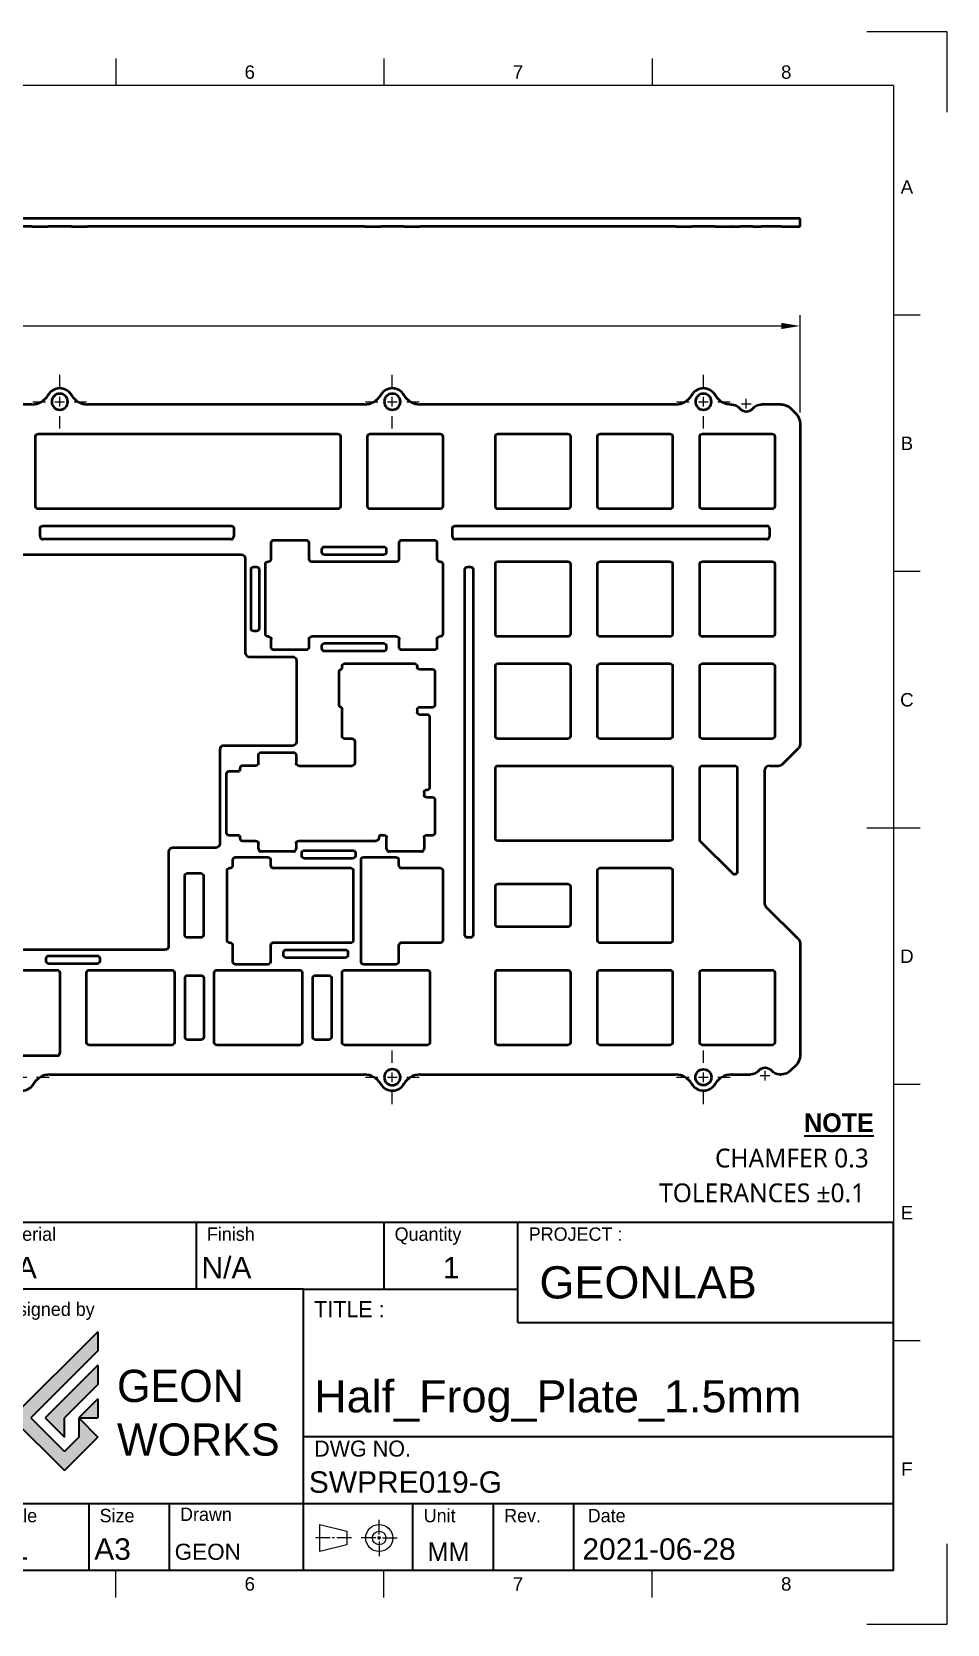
# Model space of a CAD drawing. Header units: millimetres. Extents: x 0 to 420, y 0 to 297.
# Drawn here: x 249.4 to 420, y 0 to 297 of the extents above; entities that cross this region are included whole.
import ezdxf
from ezdxf.enums import TextEntityAlignment as Align

# ---------------------------------------------------------------- set-up
doc = ezdxf.new("R2010")
doc.units = ezdxf.units.MM
doc.header["$LTSCALE"] = 0.75
doc.linetypes.add('CENTER2', pattern=[28.575, 19.05, -3.175, 3.175, -3.175])
for name, color, linetype, lineweight in [('Border', 7, 'Continuous', 25), ('Center Lines', 7, 'CENTER2', 25), ('Dimensions', 7, 'Continuous', 25), ('TitleBlock', 7, 'Continuous', 35), ('Visible', 7, 'Continuous', 50)]:
    doc.layers.add(name, color=color, linetype=linetype, lineweight=lineweight)
doc.layers.add('SLD-0', color=7, linetype='Continuous')
doc.styles.add('FusionTitle', font='arial.ttf')
doc.styles.add('MtXpl___1', font='')
doc.styles.add('MtXpl_Century_Gothic', font='GOTHIC.TTF')
doc.styles.add('MtXpl_OCR-A_BT', font='')
doc.styles.add('MtXpl_OCR-A_BT_1', font='')
doc.styles.get("Standard").update_dxf_attribs({"font": 'arial.ttf'})
doc.styles.get('MtXpl___1').set_extended_font_data('Malgun Gothic')
doc.styles.get('MtXpl_OCR-A_BT').set_extended_font_data('OCR-A BT')
doc.styles.get('MtXpl_OCR-A_BT_1').set_extended_font_data('OCR-A BT', bold=True)
doc.dimstyles.new('ISO-25', dxfattribs={"dimtxt": 3.5, "dimasz": 3.5, "dimexe": 2, "dimexo": 2, "dimgap": 1.5, "dimtad": 1, "dimdsep": 46, "dimtxsty": 'Standard', "dimcen": 0, "dimclrd": 256, "dimclre": 256, "dimclrt": 256, "dimazin": 2, "dimtp": 0.1, "dimtm": 0.1, "dimtfac": 0.714, "dimtmove": 0, "dimatfit": 3, "dimfxl": 1, "dimarcsym": 0})

# ---------------------------------------------------------------- blocks, each defined once
blk = doc.blocks.new('ISO_A3_SHEET')
at = {"layer": 'Border'}
for p, q in [((265, 292), (265, 287)), ((315, 292), (315, 287)), ((365, 292), (365, 287)), ((410, 287), (20, 287)), ((410, 287), (410, 10)), ((415, 244.16666), (410, 244.16666)), ((415, 196.33333), (410, 196.33333)), ((415, 148.5), (405, 148.5)), ((415, 100.66667), (410, 100.66667)), ((415, 52.83334), (410, 52.83334)), ((20, 10), (410, 10)), ((265, 5), (265, 10)), ((315, 5), (315, 10)), ((365, 5), (365, 10))]:
    blk.add_line(p, q, dxfattribs=at)
at = {"layer": 'Defpoints'}
for p, q in [((420, 297), (405, 297)), ((420, 282), (420, 297)), ((420, 0), (420, 15)), ((405, 0), (420, 0))]:
    blk.add_line(p, q, dxfattribs=at)
at = {"layer": 'Border', "style": 'FusionTitle'}
for s, p in [('6', (290, 289.5)), ('7', (340, 289.5)), ('8', (390, 289.5)), ('A', (412.5, 268.08333)), ('B', (412.5, 220.25)), ('C', (412.5, 172.41667)), ('D', (412.5, 124.58334)), ('E', (412.5, 76.75001)), ('F', (412.5, 28.91668)), ('6', (290, 7.5)), ('7', (340, 7.5)), ('8', (390, 7.5))]:
    blk.add_text(s, height=2.5, dxfattribs=at).set_placement(p, align=Align.MIDDLE)
blk = doc.blocks.new('TITLEGW')
h = blk.add_hatch(color=256)
h.dxf.hatch_style = 1
h.paths.add_polyline_path([(-148.32, 40.97), (-148.32, 44.55), (-164.4, 28.46), (-154.57, 18.63), (-148.32, 24.89), (-151.89, 28.46), (-151.89, 24.89), (-154.57, 22.21), (-160.83, 28.46)])
h.paths.add_polyline_path([(-148.32, 34.72), (-148.32, 38.29), (-158.15, 28.46), (-154.57, 24.89), (-154.57, 28.46)], flags=17)
h.paths.add_polyline_path([(-148.32, 32.04), (-151.89, 28.46), (-148.32, 28.46)], flags=16)
for p, q in [((-170, 0), (-170, 65)), ((-170, 65), (0, 65)), ((-130, 65), (-130, 52.5)), ((-95, 65), (-95, 52.5)), ((-70, 46.25), (-70, 65)), ((0, 0), (0, 65)), ((-110, 52.5), (-170, 52.5)), ((-110, 0), (-110, 52.5)), ((-110, 52.5), (-70, 52.5)), ((-70, 46.25), (0, 46.25)), ((-148.32, 44.55), (-164.4, 28.46)), ((-148.32, 44.55), (-148.32, 40.97)), ((-148.32, 40.97), (-160.83, 28.46)), ((-148.32, 38.29), (-158.15, 28.46)), ((-148.32, 38.29), (-148.32, 34.72)), ((-148.32, 34.72), (-154.57, 28.46)), ((-148.32, 32.04), (-151.89, 28.46)), ((-148.32, 32.04), (-148.32, 28.46)), ((-164.4, 28.46), (-154.57, 18.63)), ((-160.83, 28.46), (-154.57, 22.21)), ((-158.15, 28.46), (-154.57, 24.89)), ((-154.57, 24.89), (-154.57, 28.46)), ((-151.89, 28.46), (-148.32, 24.89)), ((-151.89, 28.46), (-151.89, 24.89)), ((-151.89, 28.46), (-148.32, 28.46)), ((-148.32, 24.89), (-154.57, 18.63)), ((-151.89, 24.89), (-154.57, 22.21)), ((-110, 25), (0, 25)), ((-170, 12.5), (0, 12.5)), ((-150, 12.5), (-150, 0)), ((-135, 12.5), (-135, 0)), ((-89.58, 0), (-89.58, 12.5)), ((-74.58, 0), (-74.58, 12.5)), ((-59.58, 0), (-59.58, 12.5)), ((-95.57, 6.07), (-96.17, 6.07)), ((-95.87, 5.77), (-95.87, 6.37)), ((0, 0), (-170, 0))]:
    blk.add_line(p, q)
at = {"layer": 'SLD-0'}
for p, q in [((-95.87, 6.7), (-95.87, 9.44)), ((-105.04, 6.07), (-107.77, 6.07)), ((-106.93, 3.55), (-106.93, 8.59)), ((-106.93, 8.59), (-101.89, 7.33)), ((-104.2, 6.07), (-104.62, 6.07)), ((-101.05, 6.07), (-103.78, 6.07)), ((-101.89, 7.33), (-101.89, 4.81)), ((-96.5, 6.07), (-99.24, 6.07)), ((-95.24, 6.07), (-92.51, 6.07)), ((-95.24, 6.07), (-92.51, 6.07)), ((-101.89, 4.81), (-106.93, 3.55)), ((-95.87, 5.44), (-95.87, 2.71))]:
    blk.add_line(p, q, dxfattribs=at)
for radius in [2.52, 1.26]:
    blk.add_circle((-95.87, 6.07), radius, dxfattribs=at)
for s, height, style, p in [('%%UNOTE', 3.5, 'MtXpl_OCR-A_BT_1', (-16.67, 81.78)), ('CHAMFER 0.3', 3.5, 'MtXpl___1', (-33.28, 75.19)), ('TOLERANCES ±0.1', 3.5, 'MtXpl___1', (-43.68, 68.7)), ('Material', 2.5, 'MtXpl_OCR-A_BT', (-168, 61.5)), ('Finish', 2.5, 'MtXpl_OCR-A_BT', (-128, 61.5)), ('Quantity', 2.5, 'MtXpl_OCR-A_BT', (-93, 61.5)), ('PROJECT :', 2.5, 'MtXpl_OCR-A_BT', (-68, 61.5)), ('Designed by', 2.5, 'MtXpl_OCR-A_BT', (-167.5, 47.5)), ('TITLE :', 3, 'MtXpl_OCR-A_BT', (-108, 47.25)), ('DWG NO.', 3, 'MtXpl_OCR-A_BT', (-108, 21.25)), ('Scale', 2.5, 'MtXpl_OCR-A_BT', (-168, 9)), ('Size', 2.5, 'MtXpl_OCR-A_BT', (-148, 9)), ('Drawn', 2.5, 'MtXpl_OCR-A_BT', (-133, 9.25)), ('Unit', 2.5, 'MtXpl_OCR-A_BT', (-87.58, 9)), ('Rev.', 2.5, 'MtXpl_OCR-A_BT', (-72.58, 9)), ('Date', 2.5, 'MtXpl_OCR-A_BT', (-57, 9)), ('MM', 3.5, 'MtXpl_Century_Gothic', (-86.85, 1.75))]:
    blk.add_text(s, height=height, dxfattribs=dict(style=style)).set_placement(p)
at = {"insert": (-144.75, 37.44), "char_height": 6, "attachment_point": 1}
blk.add_mtext_dynamic_manual_height_columns('{\\fa Astro Space|b0|i0|c0|p2;GEON^JWORKS}', width=29.3157, gutter_width=12.5, heights=[0], dxfattribs=at)
for tag, p, height in [("MAT'L", (-169, 54.5), 4), ('FINISH', (-129, 54.5), 4), ('QUANTITY', (-84, 54.5), 4), ('PROJECT', (-66, 50.75), 6), ('TITLE_1', (-108, 29.5), 6), ('DWG_NO', (-109, 14.5), 4), ('SCALE', (-169, 2), 4), ('SIZE', (-149, 2), 4), ('CREATED_DATE', (-58, 2), 4), ('DRAWN', (-134, 2), 3)]:
    blk.add_attdef(tag, p, '', height=height)
blk = doc.blocks.new('*U10')
at = {"layer": 'Center Lines', "color": 0, "ltscale": 0.75, "transparency": 16777216}
for p, q in [((0, 2.678906), (0, 5)), ((-5, 0), (-2.678906, 0)), ((2.678906, 0), (5, 0)), ((0, -5), (0, -2.678906))]:
    blk.add_line(p, q, dxfattribs=at)
at = {"layer": 'Center Lines', "color": 0, "linetype": 'Continuous', "ltscale": 0.75, "transparency": 16777216}
for p, q in [((-0.892969, 0), (0.892969, 0)), ((0, -0.892969), (0, 0.892969))]:
    blk.add_line(p, q, dxfattribs=at)
blk = doc.blocks.new('*U11')
at = {"layer": 'Center Lines', "color": 0, "ltscale": 0.75, "transparency": 16777216}
for p, q in [((0, 2.678906), (0, 5)), ((-5, 0), (-2.678906, 0)), ((2.678906, 0), (5, 0)), ((0, -5), (0, -2.678906))]:
    blk.add_line(p, q, dxfattribs=at)
at = {"layer": 'Center Lines', "color": 0, "linetype": 'Continuous', "ltscale": 0.75, "transparency": 16777216}
for p, q in [((-0.892969, 0), (0.892969, 0)), ((0, -0.892969), (0, 0.892969))]:
    blk.add_line(p, q, dxfattribs=at)
blk = doc.blocks.new('*U12')
at = {"layer": 'Center Lines', "color": 0, "ltscale": 0.75, "transparency": 16777216}
for p, q in [((0, 2.678906), (0, 5)), ((-5, 0), (-2.678906, 0)), ((2.678906, 0), (5, 0)), ((0, -5), (0, -2.678906))]:
    blk.add_line(p, q, dxfattribs=at)
at = {"layer": 'Center Lines', "color": 0, "linetype": 'Continuous', "ltscale": 0.75, "transparency": 16777216}
for p, q in [((-0.892969, 0), (0.892969, 0)), ((0, -0.892969), (0, 0.892969))]:
    blk.add_line(p, q, dxfattribs=at)
blk = doc.blocks.new('*U13')
at = {"layer": 'Center Lines', "color": 0, "linetype": 'Continuous', "ltscale": 0.75, "transparency": 16777216}
for p, q in [((-0.892969, 0), (0.892969, 0)), ((0, -0.892969), (0, 0.892969))]:
    blk.add_line(p, q, dxfattribs=at)
blk = doc.blocks.new('*U14')
at = {"layer": 'Center Lines', "color": 0, "ltscale": 0.75, "transparency": 16777216}
for p, q in [((0, 2.678906), (0, 5)), ((-5, 0), (-2.678906, 0)), ((2.678906, 0), (5, 0)), ((0, -5), (0, -2.678906))]:
    blk.add_line(p, q, dxfattribs=at)
at = {"layer": 'Center Lines', "color": 0, "linetype": 'Continuous', "ltscale": 0.75, "transparency": 16777216}
for p, q in [((-0.892969, 0), (0.892969, 0)), ((0, -0.892969), (0, 0.892969))]:
    blk.add_line(p, q, dxfattribs=at)
blk = doc.blocks.new('*U15')
at = {"layer": 'Center Lines', "color": 0, "linetype": 'Continuous', "ltscale": 0.75, "transparency": 16777216}
for p, q in [((-0.892969, 0), (0.892969, 0)), ((0, -0.892969), (0, 0.892969))]:
    blk.add_line(p, q, dxfattribs=at)
blk = doc.blocks.new('*U16')
at = {"layer": 'Center Lines', "color": 0, "ltscale": 0.75, "transparency": 16777216}
for p, q in [((0, 2.678906), (0, 5)), ((-5, 0), (-2.678906, 0)), ((2.678906, 0), (5, 0)), ((0, -5), (0, -2.678906))]:
    blk.add_line(p, q, dxfattribs=at)
at = {"layer": 'Center Lines', "color": 0, "linetype": 'Continuous', "ltscale": 0.75, "transparency": 16777216}
for p, q in [((-0.892969, 0), (0.892969, 0)), ((0, -0.892969), (0, 0.892969))]:
    blk.add_line(p, q, dxfattribs=at)
blk = doc.blocks.new('*U17')
at = {"layer": 'Center Lines', "color": 0, "ltscale": 0.75, "transparency": 16777216}
for p, q in [((0, 2.678906), (0, 5)), ((-5, 0), (-2.678906, 0)), ((2.678906, 0), (5, 0)), ((0, -5), (0, -2.678906))]:
    blk.add_line(p, q, dxfattribs=at)
at = {"layer": 'Center Lines', "color": 0, "linetype": 'Continuous', "ltscale": 0.75, "transparency": 16777216}
for p, q in [((-0.892969, 0), (0.892969, 0)), ((0, -0.892969), (0, 0.892969))]:
    blk.add_line(p, q, dxfattribs=at)
blk = doc.blocks.new('*D31')
at = {"layer": 'Defpoints', "color": 0, "transparency": 16777216}
for p in [(392.571486, 242.146498), (40.571486, 223.976036), (392.571486, 223.976036)]:
    blk.add_point(p, dxfattribs=at)
at = {"layer": 'Dimensions', "lineweight": -2, "transparency": 16777216}
for p, q in [((40.571486, 225.976036), (40.571486, 244.146498)), ((392.571486, 225.976036), (392.571486, 244.146498)), ((44.071486, 242.146498), (389.071486, 242.146498))]:
    blk.add_line(p, q, dxfattribs=at)
at = {"layer": 'Dimensions', "transparency": 16777216}
for points in [[(44.071486, 242.729832), (44.071486, 241.563165), (40.571486, 242.146498)], [(389.071486, 242.729832), (389.071486, 241.563165), (392.571486, 242.146498)]]:
    blk.add_solid(points, dxfattribs=at)
at = {"layer": 'Dimensions', "transparency": 16777216, "insert": (216.571486, 245.434697), "char_height": 3.5, "attachment_point": 5}
blk.add_mtext('352', dxfattribs=at)

msp = doc.modelspace()

# ---------------------------------------------------------------- linework, layer by layer
at = {"layer": 'Visible', "extrusion": (-1e-16, -1, 2.966e-13)}
for p, q in [((249.375333, 262.207956, 62.49975), (219.338237, 262.207956, 62.49975)), ((311.375333, 262.207956, 62.49975), (259.767638, 262.207956, 62.49975)), ((369.375333, 262.207956, 62.49975), (321.767638, 262.207956, 62.49975)), ((379.784082, 262.207956, 62.49975), (379.767638, 262.207956, 62.49975)), ((389.035952, 262.207956, 62.49975), (385.338237, 262.207956, 62.49975)), ((391.839253, 262.207956, 60.731983), (390.803719, 262.207956, 61.767517)), ((392.571486, 260.697956, 58.964216), (392.571486, 262.207956, 58.964216)), ((249.375333, 260.697956, 62.49975), (219.338237, 260.697956, 62.49975)), ((311.375333, 260.697956, 62.49975), (259.767638, 260.697956, 62.49975)), ((369.375333, 260.697956, 62.49975), (321.767638, 260.697956, 62.49975)), ((379.784082, 260.697956, 62.49975), (379.767638, 260.697956, 62.49975)), ((389.035952, 260.697956, 62.49975), (385.338237, 260.697956, 62.49975)), ((390.803719, 260.697956, 61.767517), (391.839253, 260.697956, 60.731983))]:
    msp.add_line(p, q, dxfattribs=at)
at = {"layer": 'Visible'}
for p, q in [((249.375333, 227.51157, 0.755), (219.338237, 227.51157, 0.755)), ((311.375333, 227.51157, 0.755), (259.767638, 227.51157, 0.755)), ((369.375333, 227.51157, 0.755), (321.767638, 227.51157, 0.755)), ((379.784082, 227.51157, 0.755), (379.767638, 227.51157, 0.755)), ((389.035952, 227.51157, 0.755), (385.338237, 227.51157, 0.755)), ((390.803719, 226.779337, 0.755), (391.839253, 225.743803, 0.755)), ((392.571486, 223.976036, 0.755), (392.571486, 164.075783, 0.755)), ((250.052986, 208.51807, 0.755), (250.052986, 221.51807, 0.755)), ((250.552986, 222.01807, 0.755), (306.415486, 222.01807, 0.755)), ((306.915486, 221.51807, 0.755), (306.915486, 208.51807, 0.755)), ((311.965486, 208.51807, 0.755), (311.965486, 221.51807, 0.755)), ((312.465486, 222.01807, 0.755), (325.465486, 222.01807, 0.755)), ((325.965486, 221.51807, 0.755), (325.965486, 208.51807, 0.755)), ((335.777986, 208.51807, 0.755), (335.777986, 221.51807, 0.755)), ((336.277986, 222.01807, 0.755), (349.277986, 222.01807, 0.755)), ((349.777986, 221.51807, 0.755), (349.777986, 208.51807, 0.755)), ((354.827986, 208.51807, 0.755), (354.827986, 221.51807, 0.755)), ((355.327986, 222.01807, 0.755), (368.327986, 222.01807, 0.755)), ((368.827986, 221.51807, 0.755), (368.827986, 208.51807, 0.755)), ((373.877986, 208.51807, 0.755), (373.877986, 221.51807, 0.755)), ((374.377986, 222.01807, 0.755), (387.377986, 222.01807, 0.755)), ((387.877986, 221.51807, 0.755), (387.877986, 208.51807, 0.755)), ((306.415486, 208.01807, 0.755), (250.552986, 208.01807, 0.755)), ((325.465486, 208.01807, 0.755), (312.465486, 208.01807, 0.755)), ((349.277986, 208.01807, 0.755), (336.277986, 208.01807, 0.755)), ((368.327986, 208.01807, 0.755), (355.327986, 208.01807, 0.755)), ((387.377986, 208.01807, 0.755), (374.377986, 208.01807, 0.755)), ((250.902986, 202.86182, 0.755), (250.902986, 204.36182, 0.755)), ((251.402986, 204.86182, 0.755), (286.502986, 204.86182, 0.755)), ((286.502986, 202.36182, 0.755), (251.402986, 202.36182, 0.755)), ((287.002986, 204.36182, 0.755), (287.002986, 202.86182, 0.755)), ((294.502486, 202.20557, 0.755), (300.502486, 202.20557, 0.755)), ((318.378486, 202.20557, 0.755), (324.378486, 202.20557, 0.755)), ((327.777986, 202.86182, 0.755), (327.777986, 204.36182, 0.755)), ((328.277986, 204.86182, 0.755), (386.377986, 204.86182, 0.755)), ((386.377986, 202.36182, 0.755), (328.277986, 202.36182, 0.755)), ((386.877986, 204.36182, 0.755), (386.877986, 202.86182, 0.755)), ((63.765486, 199.50557, 0.755), (288.415486, 199.50557, 0.755)), ((294.002486, 198.70557, 0.755), (294.002486, 201.70557, 0.755)), ((301.002486, 201.70557, 0.755), (301.002486, 198.70557, 0.755)), ((303.440486, 199.95557, 0.755), (303.440486, 200.455668, 0.755)), ((314.940486, 199.45557, 0.755), (303.940486, 199.45557, 0.755)), ((303.94049, 200.955668, 0.755), (314.94049, 200.955581, 0.755)), ((315.440486, 200.455581, 0.755), (315.440486, 199.95557, 0.755)), ((317.878486, 198.70557, 0.755), (317.878486, 201.70557, 0.755)), ((324.878486, 201.70557, 0.755), (324.878486, 198.70557, 0.755)), ((289.165486, 198.75557, 0.755), (289.165486, 181.20557, 0.755)), ((290.240486, 185.70557, 0.755), (290.240486, 196.70557, 0.755)), ((290.740486, 197.20557, 0.755), (291.240486, 197.20557, 0.755)), ((291.740486, 196.70557, 0.755), (291.740486, 185.70557, 0.755)), ((292.915486, 184.70557, 0.755), (292.915486, 197.70557, 0.755)), ((293.415486, 198.20557, 0.755), (293.502486, 198.20557, 0.755)), ((301.502486, 198.20557, 0.755), (317.378486, 198.20557, 0.755)), ((325.378486, 198.20557, 0.755), (325.465486, 198.20557, 0.755)), ((325.965486, 197.70557, 0.755), (325.965486, 184.70557, 0.755)), ((330.115486, 128.55557, 0.755), (330.115486, 196.70557, 0.755)), ((330.615486, 197.20557, 0.755), (331.115486, 197.20557, 0.755)), ((331.615486, 196.70557, 0.755), (331.615486, 128.55557, 0.755)), ((335.777986, 184.70557, 0.755), (335.777986, 197.70557, 0.755)), ((336.277986, 198.20557, 0.755), (349.277986, 198.20557, 0.755)), ((349.777986, 197.70557, 0.755), (349.777986, 184.70557, 0.755)), ((354.827986, 184.70557, 0.755), (354.827986, 197.70557, 0.755)), ((355.327986, 198.20557, 0.755), (368.327986, 198.20557, 0.755)), ((368.827986, 197.70557, 0.755), (368.827986, 184.70557, 0.755)), ((373.877986, 184.70557, 0.755), (373.877986, 197.70557, 0.755)), ((374.377986, 198.20557, 0.755), (387.377986, 198.20557, 0.755)), ((387.877986, 197.70557, 0.755), (387.877986, 184.70557, 0.755)), ((291.240486, 185.20557, 0.755), (290.740486, 185.20557, 0.755)), ((293.502486, 184.20557, 0.755), (293.415486, 184.20557, 0.755)), ((317.378486, 184.20557, 0.755), (301.502486, 184.20557, 0.755)), ((325.465486, 184.20557, 0.755), (325.378486, 184.20557, 0.755)), ((349.277986, 184.20557, 0.755), (336.277986, 184.20557, 0.755)), ((368.327986, 184.20557, 0.755), (355.327986, 184.20557, 0.755)), ((387.377986, 184.20557, 0.755), (374.377986, 184.20557, 0.755)), ((294.002486, 182.20557, 0.755), (294.002486, 183.70557, 0.755)), ((300.502486, 181.70557, 0.755), (294.502486, 181.70557, 0.755)), ((301.002486, 183.70557, 0.755), (301.002486, 182.20557, 0.755)), ((303.440486, 181.957918, 0.755), (303.440486, 182.45557, 0.755)), ((314.940392, 181.455851, 0.755), (303.940392, 181.457918, 0.755)), ((303.940486, 182.95557, 0.755), (314.940486, 182.95557, 0.755)), ((315.440486, 182.45557, 0.755), (315.440486, 181.955851, 0.755)), ((317.878486, 182.20557, 0.755), (317.878486, 183.70557, 0.755)), ((324.378486, 181.70557, 0.755), (318.378486, 181.70557, 0.755)), ((324.878486, 183.70557, 0.755), (324.878486, 182.20557, 0.755)), ((289.915486, 180.45557, 0.755), (297.940486, 180.45557, 0.755)), ((298.690486, 179.70557, 0.755), (298.690486, 164.60557, 0.755)), ((307.202986, 178.493042, 0.755), (307.202986, 178.65557, 0.755)), ((307.702986, 179.15557, 0.755), (320.702986, 179.15557, 0.755)), ((321.202986, 178.65557, 0.755), (321.202986, 178.56857, 0.755)), ((335.777986, 165.65557, 0.755), (335.777986, 178.65557, 0.755)), ((336.277986, 179.15557, 0.755), (349.277986, 179.15557, 0.755)), ((349.777986, 178.65557, 0.755), (349.777986, 165.65557, 0.755)), ((354.827986, 165.65557, 0.755), (354.827986, 178.65557, 0.755)), ((355.327986, 179.15557, 0.755), (368.327986, 179.15557, 0.755)), ((368.827986, 178.65557, 0.755), (368.827986, 165.65557, 0.755)), ((373.877986, 165.65557, 0.755), (373.877986, 178.65557, 0.755)), ((374.377986, 179.15557, 0.755), (387.377986, 179.15557, 0.755)), ((387.877986, 178.65557, 0.755), (387.877986, 165.65557, 0.755)), ((306.584236, 177.56857, 0.755), (306.584236, 171.56857, 0.755)), ((324.084236, 178.06857, 0.755), (321.702986, 178.06857, 0.755)), ((324.584236, 171.56857, 0.755), (324.584236, 177.56857, 0.755)), ((307.202986, 165.65557, 0.755), (307.202986, 170.644098, 0.755)), ((321.202986, 170.56857, 0.755), (321.202986, 170.13057, 0.755)), ((321.702986, 171.06857, 0.755), (324.084236, 171.06857, 0.755)), ((323.084236, 169.63057, 0.755), (321.702986, 169.63057, 0.755)), ((323.584236, 156.13057, 0.755), (323.584236, 169.13057, 0.755)), ((297.940486, 163.85557, 0.755), (285.152986, 163.85557, 0.755)), ((309.084236, 165.15557, 0.755), (307.702986, 165.15557, 0.755)), ((309.584236, 164.65557, 0.755), (309.584236, 160.60557, 0.755)), ((349.277986, 165.15557, 0.755), (336.277986, 165.15557, 0.755)), ((368.327986, 165.15557, 0.755), (355.327986, 165.15557, 0.755)), ((387.377986, 165.15557, 0.755), (374.377986, 165.15557, 0.755)), ((389.308379, 160.398463, 0.755), (392.278592, 163.368676, 0.755)), ((284.402986, 163.10557, 0.755), (284.402986, 145.55557, 0.755)), ((291.621236, 160.60557, 0.755), (291.621236, 162.10557, 0.755)), ((292.121236, 162.60557, 0.755), (298.121236, 162.60557, 0.755)), ((298.621236, 162.10557, 0.755), (298.621236, 160.60557, 0.755)), ((285.668736, 147.60557, 0.755), (285.668736, 158.60557, 0.755)), ((286.168736, 159.10557, 0.755), (288.068736, 159.10557, 0.755)), ((288.152986, 159.60557, 0.755), (288.152986, 159.383332, 0.755)), ((291.121236, 160.10557, 0.755), (288.652986, 160.10557, 0.755)), ((299.121236, 160.10557, 0.755), (309.084236, 160.10557, 0.755)), ((335.777986, 146.60557, 0.755), (335.777986, 159.60557, 0.755)), ((336.277986, 160.10557, 0.755), (368.327986, 160.10557, 0.755)), ((368.827986, 159.60557, 0.755), (368.827986, 146.60557, 0.755)), ((373.877986, 146.313348, 0.755), (373.877986, 159.60557, 0.755)), ((374.377986, 160.10557, 0.755), (380.377986, 160.10557, 0.755)), ((380.877986, 159.60557, 0.755), (380.877986, 140.340781, 0.755)), ((385.927986, 159.10557, 0.755), (385.927986, 134.526221, 0.755)), ((386.927986, 160.10557, 0.755), (388.601272, 160.10557, 0.755)), ((322.497236, 155.13057, 0.755), (322.497236, 154.69257, 0.755)), ((322.997236, 155.63057, 0.755), (323.084236, 155.63057, 0.755)), ((324.084236, 154.19257, 0.755), (322.997236, 154.19257, 0.755)), ((324.584236, 147.69257, 0.755), (324.584236, 153.69257, 0.755)), ((288.068736, 147.10557, 0.755), (286.168736, 147.10557, 0.755)), ((288.152986, 146.827807, 0.755), (288.152986, 146.60557, 0.755)), ((288.652986, 146.10557, 0.755), (291.121236, 146.10557, 0.755)), ((291.621236, 144.60557, 0.755), (291.621236, 145.60557, 0.755)), ((298.621236, 145.60557, 0.755), (298.621236, 144.60557, 0.755)), ((299.121236, 146.10557, 0.755), (313.559236, 146.10557, 0.755)), ((314.059236, 146.69257, 0.755), (314.059236, 146.60557, 0.755)), ((314.559236, 147.19257, 0.755), (314.997236, 147.19257, 0.755)), ((315.497236, 144.60557, 0.755), (315.497236, 146.69257, 0.755)), ((322.497236, 146.69257, 0.755), (322.497236, 144.60557, 0.755)), ((322.997236, 147.19257, 0.755), (324.084236, 147.19257, 0.755)), ((368.327986, 146.10557, 0.755), (336.277986, 146.10557, 0.755)), ((380.025243, 139.986418, 0.755), (374.025243, 145.958985, 0.755)), ((274.877986, 144.05557, 0.755), (274.877986, 126.50557, 0.755)), ((283.652986, 144.80557, 0.755), (275.627986, 144.80557, 0.755)), ((287.358736, 143.05557, 0.755), (293.358736, 143.05557, 0.755)), ((298.121236, 144.10557, 0.755), (292.121236, 144.10557, 0.755)), ((299.677736, 143.33057, 0.755), (299.677736, 143.83057, 0.755)), ((300.177736, 144.33057, 0.755), (309.177736, 144.33057, 0.755)), ((309.177736, 142.83057, 0.755), (300.177736, 142.83057, 0.755)), ((309.677736, 143.83057, 0.755), (309.677736, 143.33057, 0.755)), ((311.234736, 143.05557, 0.755), (317.234736, 143.05557, 0.755)), ((321.997236, 144.10557, 0.755), (315.997236, 144.10557, 0.755)), ((278.371736, 140.05557, 0.755), (280.871736, 140.05557, 0.755)), ((285.771736, 127.55557, 0.755), (285.771736, 140.55557, 0.755)), ((286.271736, 141.05557, 0.755), (286.358736, 141.05557, 0.755)), ((286.858736, 141.55557, 0.755), (286.858736, 142.55557, 0.755)), ((293.858736, 142.55557, 0.755), (293.858736, 141.55557, 0.755)), ((294.358736, 141.05557, 0.755), (308.796736, 141.05557, 0.755)), ((309.296736, 140.55557, 0.755), (309.296736, 127.55557, 0.755)), ((310.734736, 123.55557, 0.755), (310.734736, 142.55557, 0.755)), ((317.734736, 142.55557, 0.755), (317.734736, 141.55557, 0.755)), ((318.234736, 141.05557, 0.755), (325.465486, 141.05557, 0.755)), ((325.965486, 140.55557, 0.755), (325.965486, 127.55557, 0.755)), ((354.827986, 127.55557, 0.755), (354.827986, 140.55557, 0.755)), ((355.327986, 141.05557, 0.755), (368.327986, 141.05557, 0.755)), ((368.827986, 140.55557, 0.755), (368.827986, 127.55557, 0.755)), ((277.871736, 128.55557, 0.755), (277.871736, 139.55557, 0.755)), ((281.371736, 139.55557, 0.755), (281.371736, 128.55557, 0.755)), ((335.777986, 130.55557, 0.755), (335.777986, 137.55557, 0.755)), ((336.277986, 138.05557, 0.755), (349.277986, 138.05557, 0.755)), ((349.777986, 137.55557, 0.755), (349.777986, 130.55557, 0.755)), ((392.27697, 127.790708, 0.755), (386.222501, 133.817496, 0.755)), ((280.871736, 128.05557, 0.755), (278.371736, 128.05557, 0.755)), ((331.115486, 128.05557, 0.755), (330.615486, 128.05557, 0.755)), ((349.277986, 130.05557, 0.755), (336.277986, 130.05557, 0.755)), ((274.127986, 125.75557, 0.755), (87.577986, 125.75557, 0.755)), ((286.358736, 127.05557, 0.755), (286.271736, 127.05557, 0.755)), ((286.858736, 123.55557, 0.755), (286.858736, 126.55557, 0.755)), ((293.858736, 126.55557, 0.755), (293.858736, 123.55557, 0.755)), ((308.796736, 127.05557, 0.755), (294.358736, 127.05557, 0.755)), ((296.296736, 124.800381, 0.755), (296.296736, 125.30557, 0.755)), ((296.796736, 125.80557, 0.755), (307.796711, 125.80557, 0.755)), ((308.296711, 125.30557, 0.755), (308.296711, 124.804947, 0.755)), ((317.734736, 126.55557, 0.755), (317.734736, 123.55557, 0.755)), ((325.465486, 127.05557, 0.755), (318.234736, 127.05557, 0.755)), ((368.327986, 127.05557, 0.755), (355.327986, 127.05557, 0.755)), ((392.571486, 127.081983, 0.755), (392.571486, 106.047604, 0.755)), ((246.765486, 122.00557, 0.755), (254.090486, 122.00557, 0.755)), ((252.052986, 123.68057, 0.755), (252.052986, 124.18057, 0.755)), ((252.552986, 124.68057, 0.755), (261.552986, 124.68057, 0.755)), ((261.552986, 123.18057, 0.755), (252.552986, 123.18057, 0.755)), ((260.077986, 122.00557, 0.755), (275.459236, 122.00557, 0.755)), ((262.052986, 124.18057, 0.755), (262.052986, 123.68057, 0.755)), ((283.890486, 122.00557, 0.755), (299.271736, 122.00557, 0.755)), ((293.358736, 123.05557, 0.755), (287.358736, 123.05557, 0.755)), ((307.796918, 124.304947, 0.755), (296.796943, 124.300381, 0.755)), ((307.702986, 122.00557, 0.755), (323.084236, 122.00557, 0.755)), ((317.234736, 123.05557, 0.755), (311.234736, 123.05557, 0.755)), ((336.277986, 122.00557, 0.755), (349.277986, 122.00557, 0.755)), ((355.327986, 122.00557, 0.755), (368.327986, 122.00557, 0.755)), ((374.377986, 122.00557, 0.755), (387.377986, 122.00557, 0.755)), ((254.590486, 121.50557, 0.755), (254.590486, 106.504555, 0.755)), ((259.577986, 108.50557, 0.755), (259.577986, 121.50557, 0.755)), ((275.959236, 121.50557, 0.755), (275.959236, 108.50557, 0.755)), ((277.924861, 109.50557, 0.755), (277.924861, 120.50557, 0.755)), ((278.424861, 121.00557, 0.755), (280.924861, 121.00557, 0.755)), ((281.424861, 120.50557, 0.755), (281.424861, 109.50557, 0.755)), ((283.390486, 108.50557, 0.755), (283.390486, 121.50557, 0.755)), ((299.771736, 121.50557, 0.755), (299.771736, 108.50557, 0.755)), ((301.737361, 109.50557, 0.755), (301.737361, 120.50557, 0.755)), ((302.237361, 121.00557, 0.755), (304.737361, 121.00557, 0.755)), ((305.237361, 120.50557, 0.755), (305.237361, 109.50557, 0.755)), ((307.202986, 108.50557, 0.755), (307.202986, 121.50557, 0.755)), ((323.584236, 121.50557, 0.755), (323.584236, 108.50557, 0.755)), ((335.777986, 108.50557, 0.755), (335.777986, 121.50557, 0.755)), ((349.777986, 121.50557, 0.755), (349.777986, 108.50557, 0.755)), ((354.827986, 108.50557, 0.755), (354.827986, 121.50557, 0.755)), ((368.827986, 121.50557, 0.755), (368.827986, 108.50557, 0.755)), ((373.877986, 108.50557, 0.755), (373.877986, 121.50557, 0.755)), ((387.877986, 121.50557, 0.755), (387.877986, 108.50557, 0.755)), ((275.459236, 108.00557, 0.755), (260.077986, 108.00557, 0.755)), ((280.924861, 109.00557, 0.755), (278.424861, 109.00557, 0.755)), ((299.271736, 108.00557, 0.755), (283.890486, 108.00557, 0.755)), ((304.737361, 109.00557, 0.755), (302.237361, 109.00557, 0.755)), ((323.084236, 108.00557, 0.755), (307.702986, 108.00557, 0.755)), ((349.277986, 108.00557, 0.755), (336.277986, 108.00557, 0.755)), ((368.327986, 108.00557, 0.755), (355.327986, 108.00557, 0.755)), ((387.377986, 108.00557, 0.755), (374.377986, 108.00557, 0.755)), ((254.090486, 106.004555, 0.755), (239.765486, 106.004555, 0.755)), ((391.839253, 104.279837, 0.755), (390.803719, 103.244303, 0.755)), ((252.723638, 102.51207, 0.755), (311.375333, 102.51207, 0.755)), ((321.767638, 102.51207, 0.755), (369.375333, 102.51207, 0.755)), ((379.767638, 102.51207, 0.755), (383.335861, 102.51207, 0.755)), ((388.787431, 102.51207, 0.755), (389.035952, 102.51207, 0.755))]:
    msp.add_line(p, q, dxfattribs=at)
at = {"layer": 'Visible', "extrusion": (0, 0, -1)}
for centre in [(-254.571486, 228.01157, -0.755), (-316.571486, 228.01157, -0.755), (-374.571486, 228.01157, -0.755), (-316.571486, 102.01207, -0.755)]:
    msp.add_circle(centre, 1.5, dxfattribs=at)
at = {"layer": 'Visible'}
msp.add_circle((374.571486, 102.01207, 0.755), 1.5, dxfattribs=at)
at = {"layer": 'Visible', "extrusion": (1e-16, 1, -2.966e-13)}
for centre, radius, start, end in [((-249.375333, 65.99975, 262.207956), 3.5, 210, 270), ((-259.767638, 65.99975, 262.207956), 3.5, 270, 330), ((-311.375333, 65.99975, 262.207956), 3.5, 210, 270), ((-321.767638, 65.99975, 262.207956), 3.5, 270, 330), ((-369.375333, 65.99975, 262.207956), 3.5, 210, 270), ((-379.767638, 65.99975, 262.207956), 3.5, 270, 330), ((-382.56116, 62.629971, 262.207956), 1.5, 217.490844, 322.509156), ((-379.784082, 60.49975, 260.697956), 2, 90, 142.509156), ((-382.56116, 62.629971, 260.697956), 1.5, 217.490844, 322.509156), ((-385.338237, 60.49975, 260.697956), 2, 37.490844, 90), ((-389.035952, 59.99975, 260.697956), 2.5, 90, 135), ((-390.071486, 58.964216, 260.697956), 2.5, 135, 180)]:
    msp.add_arc(centre, radius, start, end, dxfattribs=at)
at = {"layer": 'Visible', "extrusion": (-1e-16, -1, 2.966e-13)}
for centre, radius, start, end in [((254.571486, 62.99975, -262.207956), 2.5, 30, 150), ((316.571486, 62.99975, -262.207956), 2.5, 30, 150), ((374.571486, 62.99975, -262.207956), 2.5, 30, 150), ((379.784082, 60.49975, -262.207956), 2, 37.490844, 90), ((385.338237, 60.49975, -262.207956), 2, 90, 142.509156), ((389.035952, 59.99975, -262.207956), 2.5, 45, 90), ((390.071486, 58.964216, -262.207956), 2.5, 0, 45), ((249.375333, 65.99975, -260.697956), 3.5, 270, 330), ((254.571486, 62.99975, -260.697956), 2.5, 30, 150), ((259.767638, 65.99975, -260.697956), 3.5, 210, 270), ((311.375333, 65.99975, -260.697956), 3.5, 270, 330), ((316.571486, 62.99975, -260.697956), 2.5, 30, 150), ((321.767638, 65.99975, -260.697956), 3.5, 210, 270), ((369.375333, 65.99975, -260.697956), 3.5, 270, 330), ((374.571486, 62.99975, -260.697956), 2.5, 30, 150), ((379.767638, 65.99975, -260.697956), 3.5, 210, 270)]:
    msp.add_arc(centre, radius, start, end, dxfattribs=at)
at = {"layer": 'Visible'}
for centre, radius, start, end in [((249.375333, 231.01157, 0.755), 3.5, 270, 330), ((254.571486, 228.01157, 0.755), 2.5, 30, 150), ((259.767638, 231.01157, 0.755), 3.5, 210, 270), ((311.375333, 231.01157, 0.755), 3.5, 270, 330), ((316.571486, 228.01157, 0.755), 2.5, 30, 150), ((321.767638, 231.01157, 0.755), 3.5, 210, 270), ((369.375333, 231.01157, 0.755), 3.5, 270, 330), ((374.571486, 228.01157, 0.755), 2.5, 30, 150), ((379.767638, 231.01157, 0.755), 3.5, 210, 270), ((251.402986, 202.86182, 0.755), 0.5, 180, 270), ((286.502986, 202.86182, 0.755), 0.5, 270, 0), ((328.277986, 202.86182, 0.755), 0.5, 180, 270), ((386.377986, 204.36182, 0.755), 0.5, 0, 90), ((386.377986, 202.86182, 0.755), 0.5, 270, 0), ((293.502486, 198.70557, 0.755), 0.5, 270, 0), ((301.502486, 198.70557, 0.755), 0.5, 180, 270), ((317.378486, 198.70557, 0.755), 0.5, 270, 0), ((325.378486, 198.70557, 0.755), 0.5, 180, 270), ((289.915486, 181.20557, 0.755), 0.75, 180, 270), ((307.084236, 177.56857, 0.755), 0.5, 112.411132, 180), ((324.084236, 177.56857, 0.755), 0.5, 0, 90), ((307.084236, 171.56857, 0.755), 0.5, 180, 247.588868), ((323.084236, 169.13057, 0.755), 0.5, 0, 90), ((324.084236, 171.56857, 0.755), 0.5, 270, 0), ((285.152986, 163.10557, 0.755), 0.75, 90, 180), ((288.652986, 159.60557, 0.755), 0.5, 90, 180), ((386.927986, 159.10557, 0.755), 1, 90, 180), ((323.084236, 156.13057, 0.755), 0.5, 270, 0), ((324.084236, 153.69257, 0.755), 0.5, 0, 90), ((288.652986, 146.60557, 0.755), 0.5, 180, 270), ((314.559236, 146.69257, 0.755), 0.5, 90, 180), ((324.084236, 147.69257, 0.755), 0.5, 270, 0), ((275.627986, 144.05557, 0.755), 0.75, 90, 180), ((292.121236, 144.60557, 0.755), 0.5, 180, 270), ((298.121236, 144.60557, 0.755), 0.5, 270, 0), ((315.997236, 144.60557, 0.755), 0.5, 180, 270), ((321.997236, 144.60557, 0.755), 0.5, 270, 0), ((286.358736, 141.55557, 0.755), 0.5, 270, 0), ((294.358736, 141.55557, 0.755), 0.5, 180, 270), ((318.234736, 141.55557, 0.755), 0.5, 180, 270), ((386.927986, 134.526221, 0.755), 1, 180, 225.131283), ((286.358736, 126.55557, 0.755), 0.5, 0, 90), ((294.358736, 126.55557, 0.755), 0.5, 90, 180), ((318.234736, 126.55557, 0.755), 0.5, 90, 180), ((254.090486, 106.504555, 0.755), 0.5, 270, 0), ((252.723638, 99.01207, 0.755), 3.5, 90, 150), ((311.375333, 99.01207, 0.755), 3.5, 30, 90), ((321.767638, 99.01207, 0.755), 3.5, 90, 150), ((369.375333, 99.01207, 0.755), 3.5, 30, 90), ((379.767638, 99.01207, 0.755), 3.5, 90, 150), ((247.527486, 102.01207, 0.755), 2.5, 210, 330), ((316.571486, 102.01207, 0.755), 2.5, 210, 330), ((374.571486, 102.01207, 0.755), 2.5, 210, 330)]:
    msp.add_arc(centre, radius, start, end, dxfattribs=at)
at = {"layer": 'Visible', "extrusion": (0, 0, -1)}
for centre, radius, start, end in [((-379.784082, 225.51157, -0.755), 2, 90, 142.509156), ((-382.56116, 227.641791, -0.755), 1.5, 217.490844, 322.509156), ((-385.338237, 225.51157, -0.755), 2, 37.490844, 90), ((-389.035952, 225.01157, -0.755), 2.5, 90, 135), ((-390.071486, 223.976036, -0.755), 2.5, 135, 180), ((-250.552986, 221.51807, -0.755), 0.5, 0, 90), ((-306.415486, 221.51807, -0.755), 0.5, 90, 180), ((-312.465486, 221.51807, -0.755), 0.5, 0, 90), ((-325.465486, 221.51807, -0.755), 0.5, 90, 180), ((-336.277986, 221.51807, -0.755), 0.5, 0, 90), ((-349.277986, 221.51807, -0.755), 0.5, 90, 180), ((-355.327986, 221.51807, -0.755), 0.5, 0, 90), ((-368.327986, 221.51807, -0.755), 0.5, 90, 180), ((-374.377986, 221.51807, -0.755), 0.5, 0, 90), ((-387.377986, 221.51807, -0.755), 0.5, 90, 180), ((-250.552986, 208.51807, -0.755), 0.5, 270, 0), ((-306.415486, 208.51807, -0.755), 0.5, 180, 270), ((-312.465486, 208.51807, -0.755), 0.5, 270, 0), ((-325.465486, 208.51807, -0.755), 0.5, 180, 270), ((-336.277986, 208.51807, -0.755), 0.5, 270, 0), ((-349.277986, 208.51807, -0.755), 0.5, 180, 270), ((-355.327986, 208.51807, -0.755), 0.5, 270, 0), ((-368.327986, 208.51807, -0.755), 0.5, 180, 270), ((-374.377986, 208.51807, -0.755), 0.5, 270, 0), ((-387.377986, 208.51807, -0.755), 0.5, 180, 270), ((-251.402986, 204.36182, -0.755), 0.5, 0, 90), ((-286.502986, 204.36182, -0.755), 0.5, 90, 180), ((-294.502486, 201.70557, -0.755), 0.5, 0, 90), ((-300.502486, 201.70557, -0.755), 0.5, 90, 180), ((-318.378486, 201.70557, -0.755), 0.5, 0, 90), ((-324.378486, 201.70557, -0.755), 0.5, 90, 180), ((-328.277986, 204.36182, -0.755), 0.5, 0, 90), ((-288.415486, 198.75557, -0.755), 0.75, 90, 180), ((-303.940486, 200.455668, -0.755), 0.5, 0, 90.000451), ((-303.940486, 199.95557, -0.755), 0.5, 270, 0), ((-314.940486, 199.95557, -0.755), 0.5, 180, 270), ((-314.940486, 200.455581, -0.755), 0.5, 90.000451, 180), ((-290.740486, 196.70557, -0.755), 0.5, 0, 90), ((-291.240486, 196.70557, -0.755), 0.5, 90, 180), ((-293.415486, 197.70557, -0.755), 0.5, 0, 90), ((-325.465486, 197.70557, -0.755), 0.5, 90, 180), ((-330.615486, 196.70557, -0.755), 0.5, 0, 90), ((-331.115486, 196.70557, -0.755), 0.5, 90, 180), ((-336.277986, 197.70557, -0.755), 0.5, 0, 90), ((-349.277986, 197.70557, -0.755), 0.5, 90, 180), ((-355.327986, 197.70557, -0.755), 0.5, 0, 90), ((-368.327986, 197.70557, -0.755), 0.5, 90, 180), ((-374.377986, 197.70557, -0.755), 0.5, 0, 90), ((-387.377986, 197.70557, -0.755), 0.5, 90, 180), ((-290.740486, 185.70557, -0.755), 0.5, 270, 0), ((-291.240486, 185.70557, -0.755), 0.5, 180, 270), ((-293.415486, 184.70557, -0.755), 0.5, 270, 0), ((-293.502486, 183.70557, -0.755), 0.5, 90, 180), ((-301.502486, 183.70557, -0.755), 0.5, 0, 90), ((-317.378486, 183.70557, -0.755), 0.5, 90, 180), ((-325.378486, 183.70557, -0.755), 0.5, 0, 90), ((-325.465486, 184.70557, -0.755), 0.5, 180, 270), ((-336.277986, 184.70557, -0.755), 0.5, 270, 0), ((-349.277986, 184.70557, -0.755), 0.5, 180, 270), ((-355.327986, 184.70557, -0.755), 0.5, 270, 0), ((-368.327986, 184.70557, -0.755), 0.5, 180, 270), ((-374.377986, 184.70557, -0.755), 0.5, 270, 0), ((-387.377986, 184.70557, -0.755), 0.5, 180, 270), ((-294.502486, 182.20557, -0.755), 0.5, 270, 0), ((-300.502486, 182.20557, -0.755), 0.5, 180, 270), ((-303.940486, 182.45557, -0.755), 0.5, 0, 90), ((-303.940486, 181.957918, -0.755), 0.5, 270.010763, 0), ((-314.940486, 181.955851, -0.755), 0.5, 180, 270.010763), ((-314.940486, 182.45557, -0.755), 0.5, 90, 180), ((-318.378486, 182.20557, -0.755), 0.5, 270, 0), ((-324.378486, 182.20557, -0.755), 0.5, 180, 270), ((-297.940486, 179.70557, -0.755), 0.75, 90, 180), ((-306.702986, 178.493042, -0.755), 0.5, 180, 247.588868), ((-307.702986, 178.65557, -0.755), 0.5, 0, 90), ((-320.702986, 178.65557, -0.755), 0.5, 90, 180), ((-321.702986, 178.56857, -0.755), 0.5, 269.999995, 0), ((-336.277986, 178.65557, -0.755), 0.5, 0, 90), ((-349.277986, 178.65557, -0.755), 0.5, 90, 180), ((-355.327986, 178.65557, -0.755), 0.5, 0, 90), ((-368.327986, 178.65557, -0.755), 0.5, 90, 180), ((-374.377986, 178.65557, -0.755), 0.5, 0, 90), ((-387.377986, 178.65557, -0.755), 0.5, 90, 180), ((-306.702986, 170.644098, -0.755), 0.5, 112.411132, 180), ((-321.702986, 170.56857, -0.755), 0.5, 0, 90), ((-321.702986, 170.13057, -0.755), 0.5, 270, 0), ((-297.940486, 164.60557, -0.755), 0.75, 180, 270), ((-307.702986, 165.65557, -0.755), 0.5, 270, 0), ((-309.084236, 164.65557, -0.755), 0.5, 90, 180), ((-336.277986, 165.65557, -0.755), 0.5, 270, 0), ((-349.277986, 165.65557, -0.755), 0.5, 180, 270), ((-355.327986, 165.65557, -0.755), 0.5, 270, 0), ((-368.327986, 165.65557, -0.755), 0.5, 180, 270), ((-374.377986, 165.65557, -0.755), 0.5, 270, 0), ((-387.377986, 165.65557, -0.755), 0.5, 180, 270), ((-391.571486, 164.075783, -0.755), 1, 180, 225), ((-291.121236, 160.60557, -0.755), 0.5, 180, 270), ((-292.121236, 162.10557, -0.755), 0.5, 0, 90), ((-298.121236, 162.10557, -0.755), 0.5, 90, 180), ((-299.121236, 160.60557, -0.755), 0.5, 270, 0), ((-309.084236, 160.60557, -0.755), 0.5, 180, 270), ((-388.601272, 161.10557, -0.755), 1, 225, 270), ((-286.168736, 158.60557, -0.755), 0.5, 0, 90), ((-287.652986, 159.383332, -0.755), 0.5, 180, 213.746866), ((-336.277986, 159.60557, -0.755), 0.5, 0, 90), ((-368.327986, 159.60557, -0.755), 0.5, 90, 180), ((-374.377986, 159.60557, -0.755), 0.5, 0, 90), ((-380.377986, 159.60557, -0.755), 0.5, 90, 180), ((-322.997236, 155.13057, -0.755), 0.5, 0, 90), ((-322.997236, 154.69257, -0.755), 0.5, 270, 0), ((-283.652986, 145.55557, -0.755), 0.75, 180, 270), ((-286.168736, 147.60557, -0.755), 0.5, 270, 0), ((-287.652986, 146.827807, -0.755), 0.5, 146.253134, 180), ((-291.121236, 145.60557, -0.755), 0.5, 90, 180), ((-299.121236, 145.60557, -0.755), 0.5, 0, 90), ((-313.559236, 146.60557, -0.755), 0.5, 180, 270), ((-314.997236, 146.69257, -0.755), 0.5, 90, 180), ((-322.997236, 146.69257, -0.755), 0.5, 0, 90), ((-336.277986, 146.60557, -0.755), 0.5, 270, 0), ((-368.327986, 146.60557, -0.755), 0.5, 180, 270), ((-374.377986, 146.313348, -0.755), 0.5, 314.868717, 0), ((-287.358736, 142.55557, -0.755), 0.5, 0, 90), ((-293.358736, 142.55557, -0.755), 0.5, 90, 180), ((-300.177736, 143.83057, -0.755), 0.5, 0, 90), ((-300.177736, 143.33057, -0.755), 0.5, 270, 0), ((-309.177736, 143.83057, -0.755), 0.5, 90, 180), ((-309.177736, 143.33057, -0.755), 0.5, 180, 270), ((-311.234736, 142.55557, -0.755), 0.5, 0, 90), ((-317.234736, 142.55557, -0.755), 0.5, 90, 180), ((-278.371736, 139.55557, -0.755), 0.5, 0, 90), ((-280.871736, 139.55557, -0.755), 0.5, 90, 180), ((-286.271736, 140.55557, -0.755), 0.5, 0, 90), ((-308.796736, 140.55557, -0.755), 0.5, 90, 180), ((-325.465486, 140.55557, -0.755), 0.5, 90, 180), ((-355.327986, 140.55557, -0.755), 0.5, 0, 90), ((-368.327986, 140.55557, -0.755), 0.5, 90, 180), ((-380.377986, 140.340781, -0.755), 0.5, 180, 314.868717), ((-336.277986, 137.55557, -0.755), 0.5, 0, 90), ((-349.277986, 137.55557, -0.755), 0.5, 90, 180), ((-278.371736, 128.55557, -0.755), 0.5, 270, 0), ((-280.871736, 128.55557, -0.755), 0.5, 180, 270), ((-330.615486, 128.55557, -0.755), 0.5, 270, 0), ((-331.115486, 128.55557, -0.755), 0.5, 180, 270), ((-336.277986, 130.55557, -0.755), 0.5, 270, 0), ((-349.277986, 130.55557, -0.755), 0.5, 180, 270), ((-391.571486, 127.081983, -0.755), 1, 134.868717, 180), ((-274.127986, 126.50557, -0.755), 0.75, 180, 270), ((-286.271736, 127.55557, -0.755), 0.5, 270, 0), ((-296.796736, 125.30557, -0.755), 0.5, 359.999992, 90), ((-296.796736, 124.800381, -0.755), 0.5, 269.976218, 359.999992), ((-307.796711, 125.30557, -0.755), 0.5, 90, 180.000001), ((-307.796711, 124.804947, -0.755), 0.5, 180.000001, 269.976218), ((-308.796736, 127.55557, -0.755), 0.5, 180, 270), ((-325.465486, 127.55557, -0.755), 0.5, 180, 270), ((-355.327986, 127.55557, -0.755), 0.5, 270, 0), ((-368.327986, 127.55557, -0.755), 0.5, 180, 270), ((-252.552986, 124.18057, -0.755), 0.5, 0, 90), ((-252.552986, 123.68057, -0.755), 0.5, 270, 0), ((-254.090486, 121.50557, -0.755), 0.5, 90, 180), ((-260.077986, 121.50557, -0.755), 0.5, 0, 90), ((-261.552986, 124.18057, -0.755), 0.5, 90, 180), ((-261.552986, 123.68057, -0.755), 0.5, 180, 270), ((-275.459236, 121.50557, -0.755), 0.5, 90, 180), ((-283.890486, 121.50557, -0.755), 0.5, 0, 90), ((-287.358736, 123.55557, -0.755), 0.5, 270, 0), ((-293.358736, 123.55557, -0.755), 0.5, 180, 270), ((-299.271736, 121.50557, -0.755), 0.5, 90, 180), ((-307.702986, 121.50557, -0.755), 0.5, 0, 90), ((-311.234736, 123.55557, -0.755), 0.5, 270, 0), ((-317.234736, 123.55557, -0.755), 0.5, 180, 270), ((-323.084236, 121.50557, -0.755), 0.5, 90, 180), ((-336.277986, 121.50557, -0.755), 0.5, 0, 90), ((-349.277986, 121.50557, -0.755), 0.5, 90, 180), ((-355.327986, 121.50557, -0.755), 0.5, 0, 90), ((-368.327986, 121.50557, -0.755), 0.5, 90, 180), ((-374.377986, 121.50557, -0.755), 0.5, 0, 90), ((-387.377986, 121.50557, -0.755), 0.5, 90, 180), ((-278.424861, 120.50557, -0.755), 0.5, 0, 90), ((-280.924861, 120.50557, -0.755), 0.5, 90, 180), ((-302.237361, 120.50557, -0.755), 0.5, 0, 90), ((-304.737361, 120.50557, -0.755), 0.5, 90, 180), ((-260.077986, 108.50557, -0.755), 0.5, 270, 0), ((-275.459236, 108.50557, -0.755), 0.5, 180, 270), ((-278.424861, 109.50557, -0.755), 0.5, 270, 0), ((-280.924861, 109.50557, -0.755), 0.5, 180, 270), ((-283.890486, 108.50557, -0.755), 0.5, 270, 0), ((-299.271736, 108.50557, -0.755), 0.5, 180, 270), ((-302.237361, 109.50557, -0.755), 0.5, 270, 0), ((-304.737361, 109.50557, -0.755), 0.5, 180, 270), ((-307.702986, 108.50557, -0.755), 0.5, 270, 0), ((-323.084236, 108.50557, -0.755), 0.5, 180, 270), ((-336.277986, 108.50557, -0.755), 0.5, 270, 0), ((-349.277986, 108.50557, -0.755), 0.5, 180, 270), ((-355.327986, 108.50557, -0.755), 0.5, 270, 0), ((-368.327986, 108.50557, -0.755), 0.5, 180, 270), ((-374.377986, 108.50557, -0.755), 0.5, 270, 0), ((-387.377986, 108.50557, -0.755), 0.5, 180, 270), ((-390.071486, 106.047604, -0.755), 2.5, 180, 225), ((-383.335861, 104.51207, -0.755), 2, 218.849552, 270), ((-386.061646, 102.316598, -0.755), 1.5, 38.849552, 141.150448), ((-388.787431, 104.51207, -0.755), 2, 270, 321.150448), ((-389.035952, 105.01207, -0.755), 2.5, 225, 270)]:
    msp.add_arc(centre, radius, start, end, dxfattribs=at)

# ---------------------------------------------------------------- block references
at = {"layer": 'Border'}
msp.add_blockref('ISO_A3_SHEET', (0, 0), dxfattribs=at)
at = {"layer": 'Center Lines', "ltscale": 0.75}
for name, p in [('*U10', (254.571486, 228.01157)), ('*U11', (316.571486, 228.01157)), ('*U12', (374.571486, 228.01157)), ('*U13', (382.56116, 227.641791)), ('*U17', (247.571486, 102.01207)), ('*U16', (316.571486, 102.01207)), ('*U14', (374.571486, 102.01207)), ('*U15', (386.061646, 102.316598))]:
    msp.add_blockref(name, p, dxfattribs=at)
at = {"layer": 'TitleBlock'}
msp.add_blockref('TITLEGW', (410, 10), dxfattribs=at).add_auto_attribs({"MAT'L": 'N/A', 'FINISH': 'N/A', 'SCALE': '1:1', 'TITLE_1': 'Half_Frog_Plate_1.5mm', 'SIZE': 'A3', 'QUANTITY': '1', 'DWG_NO': 'SWPRE019-G', 'DRAWN': 'GEON', 'CREATED_DATE': '2021-06-28', 'PROJECT': 'GEONLAB'})

# ---------------------------------------------------------------- dimensions: what is measured, and where the dimension line sits
at = {"layer": 'Dimensions'}
dim = msp.add_linear_dim(base=(392.571486, 242.146498), p1=(40.571486, 223.976036), p2=(392.571486, 223.976036), angle=180, dimstyle='ISO-25', override={"dimlfac": 1, "dimclrd": 256, "dimclre": 256}, dxfattribs=at)
dim.commit()
dim.dimension.update_dxf_attribs({"geometry": '*D31', "text_midpoint": (216.571486, 245.434697)})

doc.saveas('drawing.dxf')
